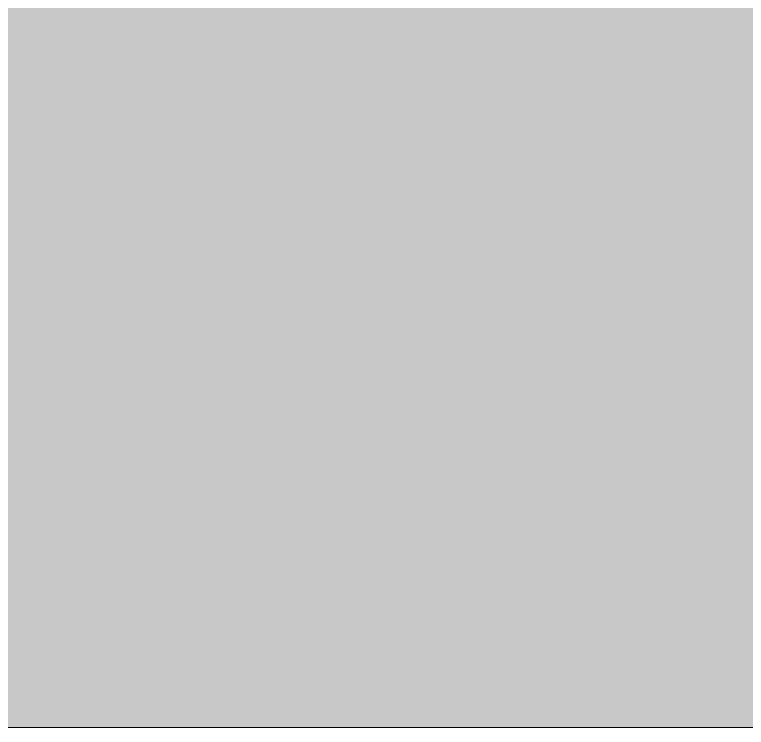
# Model space of a CAD drawing. Header units: millimetres. Extents: x 5622 to 8918, y 2044 to 6634.
# Drawn here: x 8470.6 to 8547.1, y 3663.8 to 3738.3 of the extents above; entities that cross this region are included whole.
import ezdxf

# ---------------------------------------------------------------- set-up
doc = ezdxf.new("R2010")
doc.units = ezdxf.units.MM
for name, color, linetype, lineweight in [('F_ARREDI', 7, 'Continuous', 5), ('F_MULTI laminato OPACO', 1, 'Continuous', 5), ('F_MULTI laminato OPACO_retino', 1, 'Continuous', 5)]:
    doc.layers.add(name, color=color, linetype=linetype, lineweight=lineweight)

# ---------------------------------------------------------------- blocks, each defined once
blk = doc.blocks.new("LIBRERIA_ingresso-living_sez._B.B'")
at = {"layer": 'F_MULTI laminato OPACO_retino', "true_color": 0x636466}
h = blk.add_hatch(color=251, dxfattribs=at)
h.dxf.hatch_style = 1
h.paths.add_polyline_path([(41313.132, 11071.126), (41913.132, 11071.126), (41913.132, 13145.626), (41313.132, 13145.626)])
at = {"layer": 'F_MULTI laminato OPACO_retino', "true_color": 0x939598}
h = blk.add_hatch(color=252, dxfattribs=at)
h.dxf.hatch_style = 1
h.paths.add_polyline_path([(41313.132, 13145.626), (41613.132, 13145.626), (41613.132, 11071.126), (41313.132, 11071.126)])
at = {"layer": 'F_MULTI laminato OPACO', "color": 5}
for points in [[(41313.132, 11071.126), (41913.132, 11071.126), (41913.132, 13145.626), (41313.132, 13145.626)], [(41313.132, 13145.626), (41613.132, 13145.626), (41613.132, 11071.126), (41313.132, 11071.126)]]:
    blk.add_lwpolyline(points, close=True, dxfattribs=at)

msp = doc.modelspace()

# ---------------------------------------------------------------- block references
at = {"layer": 'F_ARREDI'}
msp.add_blockref("LIBRERIA_ingresso-living_sez._B.B'", (-32995.569, -7407.299), dxfattribs=at)

doc.saveas('drawing.dxf')
